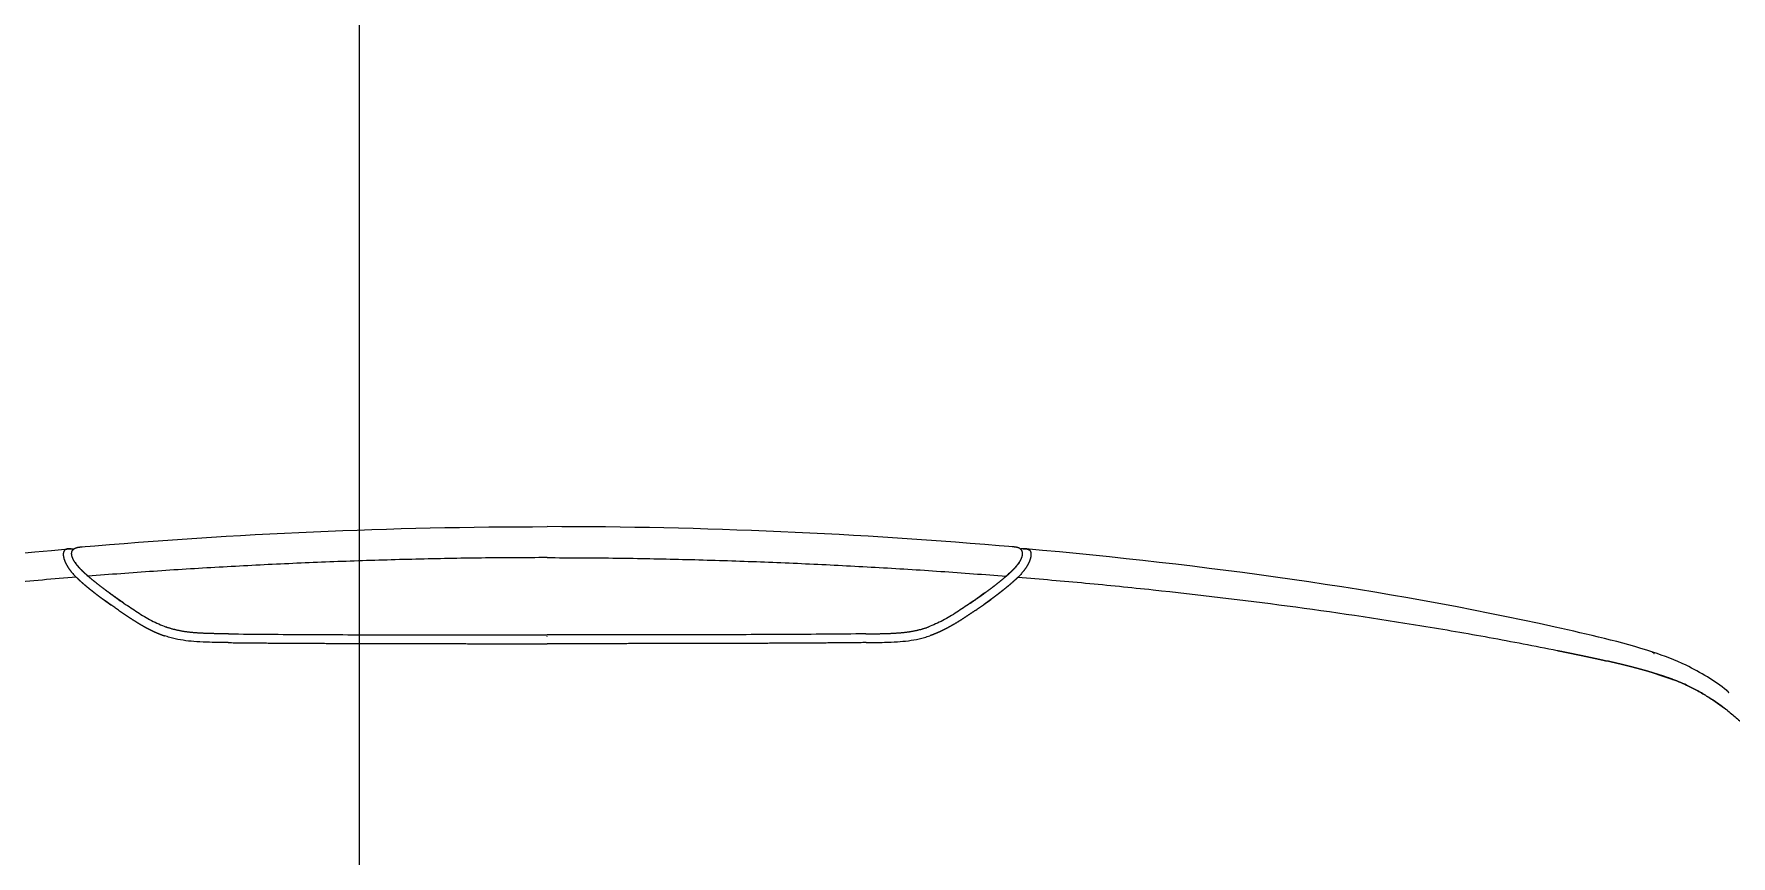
# Model space of a CAD drawing. Header units: metres. Extents: x -13316 to 152404, y -3899 to 30226.
# Drawn here: x 114836.3 to 114910.3, y 2924.3 to 2960.1 of the extents above; entities that cross this region are included whole.
import ezdxf
from ezdxf.xclip import XClip

# ---------------------------------------------------------------- set-up
doc = ezdxf.new("R2010")
doc.units = ezdxf.units.M
doc.header["$LTSCALE"] = 100
doc.header["$MEASUREMENT"] = 0
doc.header["$XCLIPFRAME"] = 0
doc.layers.get('0').update_dxf_attribs({"color": 9, "lineweight": 9})
for name, color, linetype, lineweight in [('04', 9, 'Continuous', 9), ('06B', 9, 'Continuous', 9), ('06D', 9, 'Continuous', 9)]:
    doc.layers.add(name, color=color, linetype=linetype, lineweight=lineweight)

# ---------------------------------------------------------------- blocks, each defined once
blk = doc.blocks.new('p-araba-polo')
blk.add_line((3.45959, 0), (3.45965, 0))
at = {"extrusion": (0, 0, -1)}
blk.add_line((3.45959, 0), (3.45965, 0), dxfattribs=at)
for points, knots in [([(3.42733, 0.51454), (3.42618, 0.51595), (3.42387, 0.51878), (3.42082, 0.52203), (3.41833, 0.52453), (3.41645, 0.52634), (3.41454, 0.5281), (3.41263, 0.52981), (3.4107, 0.53149), (3.40877, 0.53312), (3.40683, 0.53472), (3.40489, 0.53628), (3.40295, 0.53783), (3.4015, 0.53897), (3.40053, 0.53972), (3.40004, 0.5401), (3.39956, 0.54047), (3.39907, 0.54085), (3.39859, 0.54122), (3.3981, 0.54159), (3.39762, 0.54196), (3.39729, 0.54221), (3.39713, 0.54233)], [0, 0, 0, 0, 0.127806, 0.254933, 0.318226, 0.381331, 0.444235, 0.506923, 0.569381, 0.631599, 0.69357, 0.755292, 0.816773, 0.878031, 0.893313, 0.908584, 0.923844, 0.939093, 0.954332, 0.969563, 0.984785, 1, 1, 1, 1]), ([(3.4331, 0.50637), (3.4331, 0.50637), (3.43219, 0.5078), (3.43033, 0.51061), (3.42833, 0.51323), (3.42733, 0.51454)], [0, 0, 0, 0, 0.000023, 0.502974, 1, 1, 1, 1]), ([(3.43812, 0.4974), (3.43734, 0.49892), (3.43577, 0.50201), (3.434, 0.5049), (3.4331, 0.50637)], [0, 0, 0, 0, 0.494609, 1, 1, 1, 1]), ([(3.4331, 0.50636), (3.434, 0.5049), (3.43577, 0.50201), (3.43734, 0.49892), (3.43812, 0.4974)], [0, 0, 0, 0, 0.504884, 1, 1, 1, 1]), ([(3.43812, 0.4974), (3.43864, 0.4963), (3.43968, 0.49409), (3.44054, 0.49176), (3.44098, 0.4906)], [0, 0, 0, 0, 0.498968, 1, 1, 1, 1]), ([(3.44098, 0.4906), (3.44054, 0.49176), (3.43968, 0.49409), (3.43864, 0.4963), (3.43812, 0.4974)], [0, 0, 0, 0, 0.501096, 1, 1, 1, 1]), ([(3.48556, 0.2052), (3.48473, 0.21503), (3.48306, 0.23466), (3.47914, 0.27381), (3.47334, 0.32271), (3.46687, 0.36659), (3.46194, 0.39586), (3.45932, 0.41061), (3.45657, 0.4254), (3.4546, 0.43525), (3.45361, 0.44019)], [0, 0, 0, 0, 0.12452, 0.248713, 0.496885, 0.746467, 0.809383, 0.872586, 0.936113, 1, 1, 1, 1]), ([(3.48804, 0.20746), (3.48762, 0.20711), (3.48676, 0.20639), (3.48596, 0.2056), (3.48556, 0.2052)], [0, 0, 0, 0, 0.499798, 1, 1, 1, 1]), ([(3.49759, 0.20983), (3.49766, 0.20967), (3.49779, 0.20936), (3.49791, 0.20861), (3.4979, 0.20795), (3.49786, 0.20748)], [0, 0, 0, 0, 0.249881, 0.499707, 1, 1, 1, 1]), ([(3.48725, 0.20146), (3.48683, 0.201), (3.4864, 0.20053), (3.48598, 0.20005), (3.48598, 0.20004)], [0, 0, 0, 0, 0.98477, 1, 1, 1, 1]), ([(3.49406, 0), (3.49403, 0.00953), (3.49396, 0.02861), (3.49341, 0.05721), (3.49256, 0.08581), (3.49139, 0.1144), (3.48991, 0.14297), (3.48815, 0.17152), (3.4867, 0.19053), (3.48598, 0.20004)], [0, 0, 0, 0, 0.142857, 0.285713, 0.428571, 0.57143, 0.714285, 0.857141, 1, 1, 1, 1]), ([(3.48598, 0.20004), (3.48598, 0.20003), (3.48598, 0.20002), (3.48598, 0.19998), (3.48598, 0.20001), (3.48598, 0.20003), (3.48598, 0.20004), (3.48598, 0.20004), (3.48598, 0.20004), (3.48598, 0.20004)], [0, 0, 0, 0, 0.339646, 0.501479, 0.627426, 1, 1, 1, 1, 1, 1, 1]), ([(3.49224, 0.20591), (3.49179, 0.2056), (3.49091, 0.20499), (3.48964, 0.20389), (3.48842, 0.20271), (3.48764, 0.20187), (3.48725, 0.20146)], [0, 0, 0, 0, 0.251991, 0.502315, 0.75048, 1, 1, 1, 1]), ([(3.47115, 0.18677), (3.47153, 0.18733), (3.4723, 0.18844), (3.47386, 0.19066), (3.47505, 0.1923), (3.47584, 0.1934)], [0, 0, 0, 0, 0.250034, 0.500022, 1, 1, 1, 1]), ([(3.47866, 0.19072), (3.47791, 0.18967), (3.4764, 0.18758), (3.47494, 0.18546), (3.47421, 0.1844)], [0, 0, 0, 0, 0.499955, 1, 1, 1, 1]), ([(3.47421, 0.1844), (3.47289, 0.18244), (3.47025, 0.17855), (3.46653, 0.17254), (3.46472, 0.1682), (3.46382, 0.16604)], [0, 0, 0, 0, 0.334985, 0.668743, 1, 1, 1, 1]), ([(3.45704, 0.13897), (3.45705, 0.14025), (3.45709, 0.14296), (3.45716, 0.14754), (3.45735, 0.15241), (3.45782, 0.15742), (3.4585, 0.16133), (3.45927, 0.16444), (3.45977, 0.16598), (3.46001, 0.16675)], [0, 0, 0, 0, 0.137192, 0.28895, 0.489273, 0.658174, 0.826629, 0.913291, 1, 1, 1, 1]), ([(3.46085, 0.13888), (3.46074, 0.1273), (3.46054, 0.10415), (3.46045, 0.06942), (3.46038, 0.0347), (3.46038, 0.01156), (3.46038, 0)], [0, 0, 0, 0, 0.250071, 0.500208, 0.75029, 1, 1, 1, 1]), ([(3.46085, -0.13888), (3.46074, -0.1273), (3.46054, -0.10415), (3.46045, -0.06942), (3.46038, -0.0347), (3.46038, -0.01156), (3.46038, 0)], [0, 0, 0, 0, 0.250071, 0.500208, 0.75029, 1, 1, 1, 1]), ([(3.49406, 0), (3.49403, -0.00953), (3.49396, -0.02861), (3.49341, -0.05721), (3.49256, -0.08581), (3.49139, -0.1144), (3.48991, -0.14297), (3.48815, -0.17152), (3.4867, -0.19053), (3.48598, -0.20004)], [0, 0, 0, 0, 0.142857, 0.285713, 0.428571, 0.57143, 0.714285, 0.857141, 1, 1, 1, 1]), ([(3.45704, -0.13897), (3.45705, -0.14025), (3.45709, -0.14296), (3.45716, -0.14754), (3.45735, -0.15241), (3.45782, -0.15742), (3.4585, -0.16133), (3.45927, -0.16444), (3.45977, -0.16598), (3.46001, -0.16675)], [0, 0, 0, 0, 0.137192, 0.28895, 0.489273, 0.658174, 0.826629, 0.913291, 1, 1, 1, 1]), ([(3.47421, -0.18439), (3.47289, -0.18244), (3.47025, -0.17855), (3.46653, -0.17254), (3.46472, -0.1682), (3.46382, -0.16603)], [0, 0, 0, 0, 0.334985, 0.668743, 1, 1, 1, 1]), ([(3.47866, -0.19072), (3.47791, -0.18967), (3.4764, -0.18758), (3.47494, -0.18546), (3.47421, -0.18439)], [0, 0, 0, 0, 0.499955, 1, 1, 1, 1]), ([(3.47115, -0.18677), (3.47153, -0.18732), (3.4723, -0.18844), (3.47386, -0.19066), (3.47505, -0.1923), (3.47584, -0.19339)], [0, 0, 0, 0, 0.250034, 0.500022, 1, 1, 1, 1]), ([(3.48556, -0.2052), (3.48473, -0.21503), (3.48306, -0.23466), (3.47914, -0.27381), (3.47334, -0.32271), (3.46687, -0.36658), (3.46194, -0.39586), (3.45932, -0.4106), (3.45657, -0.4254), (3.4546, -0.43525), (3.45361, -0.44019)], [0, 0, 0, 0, 0.12452, 0.248713, 0.496885, 0.746467, 0.809383, 0.872586, 0.936113, 1, 1, 1, 1]), ([(3.48804, -0.20746), (3.48762, -0.2071), (3.48676, -0.20639), (3.48596, -0.2056), (3.48556, -0.2052)], [0, 0, 0, 0, 0.499798, 1, 1, 1, 1]), ([(3.48598, -0.20004), (3.48598, -0.20003), (3.48598, -0.20001), (3.48598, -0.19998), (3.48598, -0.20001), (3.48598, -0.20003), (3.48598, -0.20004), (3.48598, -0.20004), (3.48598, -0.20004), (3.48598, -0.20004)], [0, 0, 0, 0, 0.339646, 0.501479, 0.627426, 1, 1, 1, 1, 1, 1, 1]), ([(3.48725, -0.20146), (3.48683, -0.20099), (3.4864, -0.20053), (3.48598, -0.20005), (3.48598, -0.20004)], [0, 0, 0, 0, 0.98477, 1, 1, 1, 1]), ([(3.49224, -0.2059), (3.49179, -0.2056), (3.49091, -0.20499), (3.48964, -0.20389), (3.48842, -0.20271), (3.48764, -0.20187), (3.48725, -0.20146)], [0, 0, 0, 0, 0.251991, 0.502315, 0.75048, 1, 1, 1, 1]), ([(3.49759, -0.20982), (3.49766, -0.20967), (3.49779, -0.20935), (3.49791, -0.20861), (3.4979, -0.20795), (3.49786, -0.20748)], [0, 0, 0, 0, 0.249881, 0.499707, 1, 1, 1, 1])]:
    blk.add_open_spline(points, degree=3, knots=knots)
for points, degree in [([(3.42733, 0.51454), (3.42852, 0.51303), (3.42972, 0.51142), (3.43088, 0.50978), (3.43201, 0.50809), (3.4331, 0.50636)], 5), ([(3.43633, 0.51386), (3.43623, 0.51405), (3.4361, 0.51423), (3.43593, 0.5144), (3.43573, 0.51454), (3.4355, 0.51467), (3.43523, 0.51477)], 6), ([(3.43616, 0.51412), (3.44038, 0.50874), (3.44406, 0.50272), (3.44717, 0.49629)], 3), ([(3.44717, 0.49629), (3.4494, 0.49167), (3.45125, 0.4868), (3.45289, 0.48183)], 3), ([(3.44337, 0.48346), (3.44292, 0.48489), (3.44245, 0.48632), (3.44198, 0.48776), (3.44149, 0.48919), (3.44098, 0.4906)], 5), ([(3.44098, 0.4906), (3.44149, 0.48919), (3.44198, 0.48776), (3.44245, 0.48632), (3.44292, 0.48489), (3.44337, 0.48346)], 5), ([(3.44337, 0.48346), (3.44392, 0.4817), (3.44445, 0.47992), (3.44497, 0.47814), (3.44546, 0.47635), (3.44594, 0.47455), (3.44641, 0.47276)], 6), ([(3.45291, 0.48161), (3.45292, 0.48175), (3.4529, 0.48188), (3.45283, 0.48201), (3.45272, 0.48213), (3.45255, 0.48224), (3.45235, 0.48235)], 6), ([(3.45289, 0.48184), (3.45738, 0.46799), (3.46054, 0.45363), (3.46378, 0.43934)], 3), ([(3.44641, 0.47276), (3.44687, 0.47096), (3.44732, 0.46915), (3.44776, 0.46735), (3.44819, 0.46554), (3.44861, 0.46373), (3.44902, 0.46192)], 6), ([(3.45139, 0.45104), (3.45101, 0.45286), (3.45062, 0.45467), (3.45023, 0.45648), (3.44984, 0.45829), (3.44943, 0.46011), (3.44902, 0.46192)], 6), ([(3.45361, 0.44019), (3.45325, 0.442), (3.45288, 0.4438), (3.45251, 0.44561), (3.45214, 0.44742), (3.45176, 0.44923), (3.45139, 0.45104)], 6), ([(3.46378, 0.43934), (3.48058, 0.36359), (3.49096, 0.28622), (3.49788, 0.20867)], 3), ([(3.4938, 0.21061), (3.49272, 0.21033), (3.49164, 0.20987), (3.49062, 0.20932), (3.4897, 0.20873), (3.48884, 0.20811), (3.48804, 0.20746)], 6), ([(3.49224, 0.20591), (3.49314, 0.20648), (3.49405, 0.20694), (3.49495, 0.20724), (3.49581, 0.20735), (3.49655, 0.20721), (3.49713, 0.20686)], 6), ([(3.49629, 0.21078), (3.49596, 0.21085), (3.49558, 0.21088), (3.49516, 0.21087), (3.49471, 0.21082), (3.49426, 0.21073), (3.4938, 0.21061)], 6), ([(3.49759, 0.20983), (3.49747, 0.21005), (3.49733, 0.21026), (3.49714, 0.21044), (3.49691, 0.21059), (3.49662, 0.2107), (3.49629, 0.21078)], 6), ([(3.49788, 0.2087), (3.49786, 0.20894), (3.49782, 0.20918), (3.49777, 0.20941), (3.49769, 0.20962), (3.49759, 0.20983)], 5), ([(3.49786, 0.20747), (3.49788, 0.20773), (3.4979, 0.20799), (3.4979, 0.20823), (3.4979, 0.20847), (3.49788, 0.2087)], 5), ([(3.49788, 0.20874), (3.49794, 0.20803), (3.49794, 0.20729), (3.4979, 0.20651)], 3), ([(3.47866, 0.19072), (3.48006, 0.19264), (3.48149, 0.19455), (3.48294, 0.19642), (3.48443, 0.19826), (3.48598, 0.20004)], 5), ([(3.484, 0.20356), (3.48311, 0.20258), (3.48224, 0.20159), (3.4814, 0.20058), (3.48058, 0.19957), (3.47977, 0.19855)], 5), ([(3.48517, 0.2048), (3.48493, 0.20455), (3.4847, 0.20431), (3.48447, 0.20406), (3.48423, 0.20381), (3.484, 0.20356)], 5), ([(3.48556, 0.2052), (3.48543, 0.20507), (3.4853, 0.20493), (3.48517, 0.2048)], 3), ([(3.48598, 0.20004), (3.48623, 0.20033), (3.48648, 0.20061), (3.48674, 0.2009), (3.48699, 0.20117), (3.48725, 0.20146)], 5), ([(3.48725, 0.20146), (3.48804, 0.20231), (3.48881, 0.20312), (3.48961, 0.2039), (3.49046, 0.20465), (3.49134, 0.20533), (3.49224, 0.20591)], 6), ([(3.49713, 0.20686), (3.49776, 0.20649), (3.49819, 0.20594), (3.49847, 0.20526), (3.49863, 0.20447), (3.49872, 0.20358), (3.49876, 0.20263)], 6), ([(3.49871, 0.20339), (3.50458, 0.13577), (3.50754, 0.06789), (3.50755, 0)], 3), ([(3.47584, 0.1934), (3.47536, 0.19274), (3.47488, 0.19208), (3.47441, 0.19142), (3.47394, 0.19076), (3.47347, 0.1901)], 5), ([(3.47778, 0.19599), (3.47738, 0.19547), (3.47699, 0.19495), (3.47661, 0.19444), (3.47622, 0.19392), (3.47584, 0.1934)], 5), ([(3.47977, 0.19855), (3.47936, 0.19804), (3.47896, 0.19753), (3.47856, 0.19702), (3.47817, 0.1965), (3.47778, 0.19599)], 5), ([(3.47115, 0.18677), (3.47009, 0.18523), (3.46905, 0.18368), (3.46802, 0.18212), (3.467, 0.18055), (3.46599, 0.17894), (3.46502, 0.1773)], 6), ([(3.47421, 0.1844), (3.47508, 0.18567), (3.47596, 0.18695), (3.47686, 0.18821), (3.47775, 0.18947), (3.47866, 0.19072)], 5), ([(3.46227, 0.17221), (3.46185, 0.17133), (3.46144, 0.17044), (3.46105, 0.16953), (3.46068, 0.16862), (3.46034, 0.16769), (3.46001, 0.16675)], 6), ([(3.46502, 0.1773), (3.46454, 0.17648), (3.46406, 0.17565), (3.46359, 0.17481), (3.46314, 0.17395), (3.4627, 0.17309), (3.46227, 0.17221)], 6), ([(3.46085, 0.13888), (3.4609, 0.14349), (3.46097, 0.1481), (3.46105, 0.1527), (3.46137, 0.15728), (3.46228, 0.16178), (3.46382, 0.16604)], 6), ([(3.45704, 0.13897), (3.45675, 0.11579), (3.45669, 0.09264), (3.45663, 0.06948), (3.45657, 0.04631), (3.45657, 0.02316), (3.45656, 0)], 6), ([(3.45704, -0.13897), (3.45675, -0.11579), (3.45669, -0.09264), (3.45663, -0.06948), (3.45657, -0.04631), (3.45657, -0.02316), (3.45656, 0)], 6), ([(3.49871, -0.20339), (3.50458, -0.13577), (3.50754, -0.06788), (3.50755, 0)], 3), ([(3.46085, -0.13888), (3.4609, -0.14349), (3.46097, -0.1481), (3.46105, -0.1527), (3.46137, -0.15728), (3.46228, -0.16177), (3.46382, -0.16603)], 6), ([(3.46227, -0.17221), (3.46185, -0.17133), (3.46144, -0.17044), (3.46105, -0.16953), (3.46068, -0.16862), (3.46034, -0.16769), (3.46001, -0.16675)], 6), ([(3.46502, -0.1773), (3.46454, -0.17648), (3.46406, -0.17565), (3.46359, -0.1748), (3.46314, -0.17395), (3.4627, -0.17309), (3.46227, -0.17221)], 6), ([(3.47115, -0.18677), (3.47009, -0.18523), (3.46905, -0.18368), (3.46802, -0.18212), (3.467, -0.18054), (3.46599, -0.17894), (3.46502, -0.1773)], 6), ([(3.47421, -0.18439), (3.47508, -0.18567), (3.47596, -0.18695), (3.47686, -0.18821), (3.47775, -0.18947), (3.47866, -0.19072)], 5), ([(3.47584, -0.19339), (3.47536, -0.19274), (3.47488, -0.19208), (3.47441, -0.19142), (3.47394, -0.19076), (3.47347, -0.1901)], 5), ([(3.47866, -0.19072), (3.48006, -0.19264), (3.48149, -0.19454), (3.48294, -0.19642), (3.48443, -0.19826), (3.48598, -0.20004)], 5), ([(3.47778, -0.19599), (3.47738, -0.19547), (3.47699, -0.19495), (3.47661, -0.19443), (3.47622, -0.19391), (3.47584, -0.19339)], 5), ([(3.47977, -0.19855), (3.47936, -0.19804), (3.47896, -0.19753), (3.47856, -0.19702), (3.47817, -0.1965), (3.47778, -0.19599)], 5), ([(3.484, -0.20356), (3.48311, -0.20258), (3.48224, -0.20159), (3.4814, -0.20058), (3.48058, -0.19957), (3.47977, -0.19855)], 5), ([(3.48517, -0.2048), (3.48493, -0.20455), (3.4847, -0.20431), (3.48447, -0.20406), (3.48423, -0.20381), (3.484, -0.20356)], 5), ([(3.48556, -0.2052), (3.48543, -0.20507), (3.4853, -0.20493), (3.48517, -0.2048)], 3), ([(3.48598, -0.20004), (3.48623, -0.20033), (3.48648, -0.20061), (3.48674, -0.2009), (3.48699, -0.20117), (3.48725, -0.20146)], 5), ([(3.48725, -0.20146), (3.48804, -0.2023), (3.48881, -0.20312), (3.48961, -0.2039), (3.49046, -0.20465), (3.49134, -0.20533), (3.49224, -0.2059)], 6), ([(3.49224, -0.2059), (3.49314, -0.20647), (3.49405, -0.20694), (3.49495, -0.20724), (3.49581, -0.20735), (3.49655, -0.20721), (3.49713, -0.20686)], 6), ([(3.49713, -0.20686), (3.49776, -0.20649), (3.49819, -0.20594), (3.49847, -0.20526), (3.49863, -0.20446), (3.49872, -0.20358), (3.49876, -0.20263)], 6), ([(3.49788, -0.20874), (3.49794, -0.20803), (3.49794, -0.20729), (3.4979, -0.20651)], 3), ([(3.46378, -0.43934), (3.48058, -0.36359), (3.49096, -0.28622), (3.49788, -0.20867)], 3), ([(3.4938, -0.21061), (3.49272, -0.21032), (3.49164, -0.20987), (3.49062, -0.20932), (3.4897, -0.20873), (3.48884, -0.20811), (3.48804, -0.20746)], 6), ([(3.49629, -0.21077), (3.49596, -0.21085), (3.49558, -0.21088), (3.49516, -0.21087), (3.49471, -0.21082), (3.49426, -0.21073), (3.4938, -0.21061)], 6), ([(3.49759, -0.20982), (3.49747, -0.21005), (3.49733, -0.21026), (3.49714, -0.21044), (3.49691, -0.21059), (3.49662, -0.2107), (3.49629, -0.21077)], 6), ([(3.49788, -0.20869), (3.49786, -0.20894), (3.49782, -0.20918), (3.49777, -0.20941), (3.49769, -0.20962), (3.49759, -0.20982)], 5), ([(3.49786, -0.20747), (3.49788, -0.20773), (3.4979, -0.20798), (3.4979, -0.20823), (3.4979, -0.20847), (3.49788, -0.20869)], 5)]:
    blk.add_open_spline(points, degree=degree)
blk = doc.blocks.new('pergolecatikati_krtrevizegorunus')
at = {"layer": '06B'}
blk.add_lwpolyline([(-30, 1260), (-30, 1190), (-800, 1190), (-800, 1260)], close=True, dxfattribs=at)
blk = doc.blocks.new('p-cati_vw')
at = {"layer": '04'}
ref = blk.add_blockref('p-araba-polo', (1015.754, -1939.815), dxfattribs=dict(at, xscale=-100, yscale=100, zscale=100, rotation=1.082915e-10))
XClip(ref).set_block_clipping_path([(-0.0924763951, -0.9835002962), (4.0650970395, 0.9845199444)])
at = {"layer": '06B', "rotation": 1.082915e-10}
blk.add_blockref('pergolecatikati_krtrevizegorunus', (890.512, -3137.997), dxfattribs=at)

msp = doc.modelspace()

# ---------------------------------------------------------------- block references
at = {"layer": '06D', "rotation": 269.9999999998917}
msp.add_blockref('p-cati_vw', (116798.492, 3603.682), dxfattribs=at)

doc.saveas('drawing.dxf')
